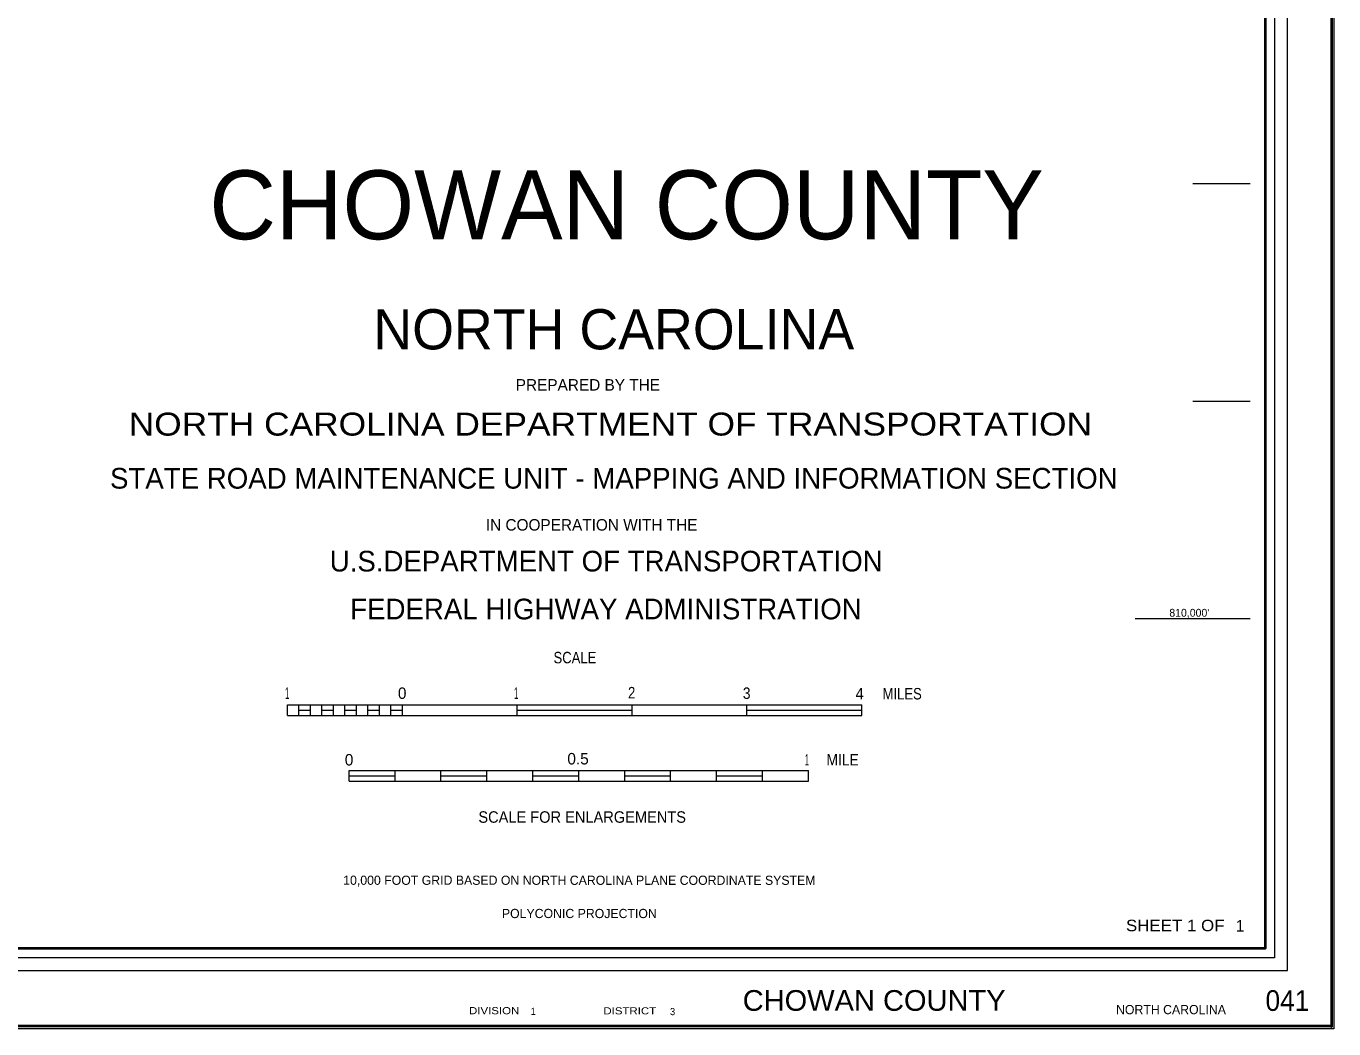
# Model space of a CAD drawing. Extents: x 801532 to 898163, y 241141 to 297538.
# Drawn here: x 879838 to 898163, y 241141 to 255189 of the extents above; entities that cross this region are included whole.
import ezdxf
from ezdxf.enums import TextEntityAlignment as Align

# ---------------------------------------------------------------- set-up
doc = ezdxf.new("R2010")
doc.units = 0
doc.header["$LTSCALE"] = 50
doc.header["$PDMODE"] = 32
doc.header["$PDSIZE"] = 25
for name, color, linetype, lineweight in [('1', 7, 'Continuous', 25), ('20', 7, 'Continuous', 40), ('61', 7, 'Continuous', 13)]:
    doc.layers.add(name, color=color, linetype=linetype, lineweight=lineweight)
doc.layers.add('12', color=7, linetype='Continuous')

msp = doc.modelspace()

# ---------------------------------------------------------------- linework, layer by layer
at = {"layer": '1', "lineweight": 13}
msp.add_lwpolyline([(898162.71, 241140.73), (801532.07, 241140.73), (801532.07, 297537.77), (898162.71, 297537.77)], close=True, dxfattribs=at)
at = {"layer": '1'}
msp.add_point((898128.02, 241176.27), dxfattribs=at)
at = {"layer": '20', "lineweight": 13}
for p, q in [((883500.57, 245681.15), (885109.92, 245681.15)), ((883500.57, 245531.4), (883500.57, 245681.15)), ((883661.51, 245531.4), (883661.51, 245681.15)), ((883661.51, 245606.27), (883822.44, 245606.27)), ((883822.44, 245531.4), (883822.44, 245681.15)), ((883983.37, 245531.4), (883983.37, 245681.15)), ((883983.37, 245606.27), (884144.31, 245606.27)), ((884144.31, 245531.4), (884144.31, 245681.15)), ((884305.24, 245531.4), (884305.24, 245681.15)), ((884305.24, 245606.27), (884466.18, 245606.27)), ((884466.18, 245531.4), (884466.18, 245681.15)), ((884627.11, 245531.4), (884627.11, 245681.15)), ((884627.11, 245606.27), (884788.05, 245606.27)), ((884788.05, 245531.4), (884788.05, 245681.15)), ((884948.98, 245531.4), (884948.98, 245681.15)), ((884948.98, 245606.27), (885109.92, 245606.27)), ((885109.92, 245531.4), (885109.92, 245681.15)), ((885109.92, 245681.15), (886719.26, 245681.15)), ((886719.26, 245531.4), (886719.26, 245681.15)), ((886719.26, 245606.27), (888328.6, 245606.27)), ((888328.6, 245531.4), (888328.6, 245681.15)), ((889937.95, 245531.4), (889937.95, 245681.15)), ((889937.95, 245606.27), (891547.29, 245606.27)), ((891547.29, 245531.4), (891547.29, 245681.15)), ((883500.57, 245531.4), (885109.92, 245531.4)), ((885109.92, 245531.4), (886719.26, 245531.4)), ((884363.09, 244609.49), (884363.09, 244759.25)), ((884363.09, 244684.37), (885006.83, 244684.37)), ((885006.83, 244609.49), (885006.83, 244759.25)), ((885650.56, 244609.49), (885650.56, 244759.25)), ((885650.56, 244684.37), (886294.3, 244684.37)), ((886294.3, 244609.49), (886294.3, 244759.25)), ((886938.04, 244609.49), (886938.04, 244759.25)), ((886938.04, 244684.37), (887581.78, 244684.37)), ((887581.78, 244609.49), (887581.78, 244759.25)), ((888225.51, 244609.49), (888225.51, 244759.25)), ((888225.51, 244684.37), (888869.25, 244684.37)), ((888869.25, 244609.49), (888869.25, 244759.25)), ((889512.99, 244609.49), (889512.99, 244759.25)), ((889512.99, 244684.37), (890156.73, 244684.37)), ((890156.73, 244609.49), (890156.73, 244759.25)), ((890800.46, 244609.49), (890800.46, 244759.25)), ((884363.09, 244609.49), (885006.83, 244609.49)), ((885006.83, 244609.49), (885650.56, 244609.49)), ((885650.56, 244609.49), (886294.3, 244609.49)), ((886294.3, 244609.49), (886938.04, 244609.49)), ((886938.04, 244609.49), (887581.78, 244609.49)), ((887581.78, 244609.49), (888225.51, 244609.49)), ((888225.51, 244609.49), (888869.25, 244609.49)), ((888869.25, 244609.49), (889512.99, 244609.49)), ((889512.99, 244609.49), (890156.73, 244609.49)), ((890156.73, 244609.49), (890800.46, 244609.49))]:
    msp.add_line(p, q, dxfattribs=at)
at = {"layer": '20'}
for points in [[(801567.38, 297503.31), (898128.02, 297503.31), (898128.02, 241176.27), (801567.38, 241176.27)], [(804755.23, 296394.34), (897202.51, 296394.34), (897202.51, 242267.98), (804755.23, 242267.98)]]:
    msp.add_lwpolyline(points, close=True, dxfattribs=at)
at = {"layer": '20', "lineweight": 13}
msp.add_lwpolyline([(804446.04, 296719.81), (804446.04, 241958.7), (804624.59, 242137.37), (804624.59, 296524.98), (897333.12, 296524.98), (897333.12, 242137.37), (804624.59, 242137.37), (804446.04, 241958.7), (897511.7, 241958.7), (897511.7, 296719.81)], close=True, dxfattribs=at)
for points in [[(886719.26, 245681.15), (888328.6, 245681.15), (889937.95, 245681.15), (891547.29, 245681.15)], [(886719.26, 245531.4), (888328.6, 245531.4), (889937.95, 245531.4), (891547.29, 245531.4)], [(884363.09, 244759.25), (885006.83, 244759.25), (885650.56, 244759.25), (886294.3, 244759.25), (886938.04, 244759.25), (887581.78, 244759.25), (888225.51, 244759.25), (888869.25, 244759.25), (889512.99, 244759.25), (890156.73, 244759.25), (890800.46, 244759.25)]]:
    msp.add_lwpolyline(points, dxfattribs=at)
at = {"layer": '61'}
for p, q in [((896184.79, 252984), (896989.29, 252984)), ((896184.79, 249936), (896989.29, 249936))]:
    msp.add_line(p, q, dxfattribs=at)
for points in [[(895380.29, 246888), (895384.29, 246888), (895388.29, 246888), (895392.29, 246888), (895396.29, 246888), (895400.29, 246888), (895404.29, 246888), (895408.29, 246888), (895412.29, 246888), (895416.29, 246888), (895420.29, 246888), (895424.29, 246888), (895428.29, 246888), (895432.29, 246888), (895436.29, 246888), (895440.29, 246888), (895444.29, 246888), (895448.29, 246888), (895452.29, 246888), (895456.29, 246888), (895460.29, 246888), (895464.29, 246888), (895468.29, 246888), (895472.29, 246888), (895476.29, 246888), (895480.29, 246888), (895484.29, 246888), (895488.29, 246888), (895492.29, 246888), (895496.29, 246888), (895500.29, 246888), (895504.29, 246888), (895508.29, 246888), (895512.29, 246888), (895516.29, 246888), (895520.29, 246888), (895524.29, 246888), (895528.29, 246888), (895532.29, 246888), (895536.29, 246888), (895540.29, 246888), (895544.29, 246888), (895548.29, 246888), (895552.29, 246888), (895556.29, 246888), (895560.29, 246888), (895564.29, 246888), (895568.29, 246888), (895572.29, 246888), (895576.29, 246888), (895580.29, 246888), (895584.29, 246888), (895588.29, 246888), (895592.29, 246888), (895596.29, 246888), (895600.29, 246888), (895604.29, 246888), (895608.29, 246888), (895612.29, 246888), (895616.29, 246888), (895620.29, 246888), (895624.29, 246888), (895628.29, 246888), (895632.29, 246888), (895636.29, 246888), (895640.29, 246888), (895644.29, 246888), (895648.29, 246888), (895652.29, 246888), (895656.29, 246888), (895660.29, 246888), (895664.29, 246888), (895668.29, 246888), (895672.29, 246888), (895676.29, 246888), (895680.29, 246888), (895684.29, 246888), (895688.29, 246888), (895692.29, 246888), (895696.29, 246888), (895700.29, 246888), (895704.29, 246888), (895708.29, 246888), (895712.29, 246888), (895716.29, 246888), (895720.29, 246888), (895724.29, 246888), (895728.29, 246888), (895732.29, 246888), (895736.29, 246888), (895740.29, 246888), (895744.29, 246888), (895748.29, 246888), (895752.29, 246888), (895756.29, 246888), (895760.29, 246888), (895764.29, 246888), (895768.29, 246888), (895772.29, 246888), (895776.29, 246888)], [(895776.29, 246888), (895780.29, 246888), (895784.29, 246888), (895788.29, 246888), (895792.29, 246888), (895796.29, 246888), (895800.29, 246888), (895804.29, 246888), (895808.29, 246888), (895812.29, 246888), (895816.29, 246888), (895820.29, 246888), (895824.29, 246888), (895828.29, 246888), (895832.29, 246888), (895836.29, 246888), (895840.29, 246888), (895844.29, 246888), (895848.29, 246888), (895852.29, 246888), (895856.29, 246888), (895860.29, 246888), (895864.29, 246888), (895868.29, 246888), (895872.29, 246888), (895876.29, 246888), (895880.29, 246888), (895884.29, 246888), (895888.29, 246888), (895892.29, 246888), (895896.29, 246888), (895900.29, 246888), (895904.29, 246888), (895908.29, 246888), (895912.29, 246888), (895916.29, 246888), (895920.29, 246888), (895924.29, 246888), (895928.29, 246888), (895932.29, 246888), (895936.29, 246888), (895940.29, 246888), (895944.29, 246888), (895948.29, 246888), (895952.29, 246888), (895956.29, 246888), (895960.29, 246888), (895964.29, 246888), (895968.29, 246888), (895972.29, 246888), (895976.29, 246888), (895980.29, 246888), (895984.29, 246888), (895988.29, 246888), (895992.29, 246888), (895996.29, 246888), (896000.29, 246888), (896004.29, 246888), (896008.29, 246888), (896012.29, 246888), (896016.29, 246888), (896020.29, 246888), (896024.29, 246888), (896028.29, 246888), (896032.29, 246888), (896036.29, 246888), (896040.29, 246888), (896044.29, 246888), (896048.29, 246888), (896052.29, 246888), (896056.29, 246888), (896060.29, 246888), (896064.29, 246888), (896068.29, 246888), (896072.29, 246888), (896076.29, 246888), (896080.29, 246888), (896084.29, 246888), (896088.29, 246888), (896092.29, 246888), (896096.29, 246888), (896100.29, 246888), (896104.29, 246888), (896108.29, 246888), (896112.29, 246888), (896116.29, 246888), (896120.29, 246888), (896124.29, 246888), (896128.29, 246888), (896132.29, 246888), (896136.29, 246888), (896140.29, 246888), (896144.29, 246888), (896148.29, 246888), (896152.29, 246888), (896156.29, 246888), (896160.29, 246888), (896164.29, 246888), (896168.29, 246888), (896172.29, 246888)], [(896172.29, 246888), (896176.29, 246888), (896180.29, 246888), (896184.29, 246888), (896188.29, 246888), (896192.29, 246888), (896196.29, 246888), (896200.29, 246888), (896204.29, 246888), (896208.29, 246888), (896212.29, 246888), (896216.29, 246888), (896220.29, 246888), (896224.29, 246888), (896228.29, 246888), (896232.29, 246888), (896236.29, 246888), (896240.29, 246888), (896244.29, 246888), (896248.29, 246888), (896252.29, 246888), (896256.29, 246888), (896260.29, 246888), (896264.29, 246888), (896268.29, 246888), (896272.29, 246888), (896276.29, 246888), (896280.29, 246888), (896284.29, 246888), (896288.29, 246888), (896292.29, 246888), (896296.29, 246888), (896300.29, 246888), (896304.29, 246888), (896308.29, 246888), (896312.29, 246888), (896316.29, 246888), (896320.29, 246888), (896324.29, 246888), (896328.29, 246888), (896332.29, 246888), (896336.29, 246888), (896340.29, 246888), (896344.29, 246888), (896348.29, 246888), (896352.29, 246888), (896356.29, 246888), (896360.29, 246888), (896364.29, 246888), (896368.29, 246888), (896372.29, 246888), (896376.29, 246888), (896380.29, 246888), (896384.29, 246888), (896388.29, 246888), (896392.29, 246888), (896396.29, 246888), (896400.29, 246888), (896404.29, 246888), (896408.29, 246888), (896412.29, 246888), (896416.29, 246888), (896420.29, 246888), (896424.29, 246888), (896428.29, 246888), (896432.29, 246888), (896436.29, 246888), (896440.29, 246888), (896444.29, 246888), (896448.29, 246888), (896452.29, 246888), (896456.29, 246888), (896460.29, 246888), (896464.29, 246888), (896468.29, 246888), (896472.29, 246888), (896476.29, 246888), (896480.29, 246888), (896484.29, 246888), (896488.29, 246888), (896492.29, 246888), (896496.29, 246888), (896500.29, 246888), (896504.29, 246888), (896508.29, 246888), (896512.29, 246888), (896516.29, 246888), (896520.29, 246888), (896524.29, 246888), (896528.29, 246888), (896532.29, 246888), (896536.29, 246888), (896540.29, 246888), (896544.29, 246888), (896548.29, 246888), (896552.29, 246888), (896556.29, 246888), (896560.29, 246888), (896564.29, 246888), (896568.29, 246888)], [(896568.29, 246888), (896572.29, 246888), (896576.29, 246888), (896580.29, 246888), (896584.29, 246888), (896588.29, 246888), (896592.29, 246888), (896596.29, 246888), (896600.29, 246888), (896604.29, 246888), (896608.29, 246888), (896612.29, 246888), (896616.29, 246888), (896620.29, 246888), (896624.29, 246888), (896628.29, 246888), (896632.29, 246888), (896636.29, 246888), (896640.29, 246888), (896644.29, 246888), (896648.29, 246888), (896652.29, 246888), (896656.29, 246888), (896660.29, 246888), (896664.29, 246888), (896668.29, 246888), (896672.29, 246888), (896676.29, 246888), (896680.29, 246888), (896684.29, 246888), (896688.29, 246888), (896692.29, 246888), (896696.29, 246888), (896700.29, 246888), (896704.29, 246888), (896708.29, 246888), (896712.29, 246888), (896716.29, 246888), (896720.29, 246888), (896724.29, 246888), (896728.29, 246888), (896732.29, 246888), (896736.29, 246888), (896740.29, 246888), (896744.29, 246888), (896748.29, 246888), (896752.29, 246888), (896756.29, 246888), (896760.29, 246888), (896764.29, 246888), (896768.29, 246888), (896772.29, 246888), (896776.29, 246888), (896780.29, 246888), (896784.29, 246888), (896788.29, 246888), (896792.29, 246888), (896796.29, 246888), (896800.29, 246888), (896804.29, 246888), (896808.29, 246888), (896812.29, 246888), (896816.29, 246888), (896820.29, 246888), (896824.29, 246888), (896828.29, 246888), (896832.29, 246888), (896836.29, 246888), (896840.29, 246888), (896844.29, 246888), (896848.29, 246888), (896852.29, 246888), (896856.29, 246888), (896860.29, 246888), (896864.29, 246888), (896868.29, 246888), (896872.29, 246888), (896876.29, 246888), (896880.29, 246888), (896884.29, 246888), (896888.29, 246888), (896892.29, 246888), (896896.29, 246888), (896900.29, 246888), (896904.29, 246888), (896908.29, 246888), (896912.29, 246888), (896916.29, 246888), (896920.29, 246888), (896924.29, 246888), (896928.29, 246888), (896932.29, 246888), (896936.29, 246888), (896940.29, 246888), (896944.29, 246888), (896948.29, 246888), (896952.29, 246888), (896956.29, 246888), (896960.29, 246888), (896964.29, 246888)], [(896964.29, 246888), (896968.29, 246888), (896972.29, 246888), (896976.29, 246888), (896980.29, 246888), (896984.29, 246888), (896989.29, 246888)]]:
    msp.add_lwpolyline(points, dxfattribs=at)

# ---------------------------------------------------------------- texts
at = {"layer": '12'}
msp.add_text('     CHOWAN COUNTY    ', height=965.6, dxfattribs=at).set_placement((888072.37, 252203.53), align=Align.CENTER)
for s, height, rotation, p in [('NORTH CAROLINA', 563.3, 0.007, (888072.41, 250660.83)), ('PREPARED BY THE', 161, 0.006, (887709.62, 250083.04)), ('STATE ROAD MAINTENANCE UNIT - MAPPING AND INFORMATION SECTION', 289.7, 0.002, (888072.78, 248710.03)), ('IN COOPERATION WITH THE', 161, 0.007, (887762.35, 248121.95)), ('U.S.DEPARTMENT OF TRANSPORTATION', 289.7, 0.006, (887966.13, 247548.94)), ('FEDERAL HIGHWAY ADMINISTRATION', 289.7, 0.006, (887962.7, 246878.21))]:
    msp.add_text(s, height=height, rotation=rotation, dxfattribs=at).set_placement(p, align=Align.CENTER)
at = {"layer": '12', "width": 1.15}
msp.add_text('NORTH CAROLINA DEPARTMENT OF TRANSPORTATION', height=321.8, rotation=0.007, dxfattribs=at).set_placement((888024.82, 249453.3), align=Align.CENTER)
at = {"layer": '20'}
for s, height, width, p in [('SCALE', 161, 0.85, (887528.34, 246261.97)), ('1', 161, 0.5, (883495.89, 245763.15)), ('1', 161, 0.5, (886704.51, 245763.15)), ('2', 161, 0.85, (888323.27, 245770.38)), ('3', 161, 0.9, (889934.8, 245763.15)), ('4', 161, 0.95, (891517.43, 245755.92)), ('MILES', 161, 0.85, (892113.85, 245755.73)), ('1', 161, 0.5, (890780.32, 244830.57)), ('MILE', 161, 0.9, (891278.95, 244830.87)), ('SCALE FOR ENLARGEMENTS', 161, 0.95, (887629.52, 244028.13)), ('SHEET 1 OF', 160.9, 1.1, (895940.38, 242508.29)), ('CHOWAN COUNTY      ', 289.7, 1.05, (892059.84, 241393.57)), ('041', 289.7, 0.95, (897512.15, 241392.22)), ('DIVISION', 100, 1.2, (886396.35, 241345.22)), ('DISTRICT', 100, 1.2, (888296.71, 241342.92))]:
    msp.add_text(s, height=height, dxfattribs=dict(at, width=width)).set_placement(p, align=Align.CENTER)
for s, height, p in [('0', 161, (885107.43, 245763.15)), ('0.5', 161, (887571.7, 244845.03)), ('0', 161, (884363.09, 244830.57)), ('1  ', 160.9, (896908.49, 242504.37))]:
    msp.add_text(s, height=height, dxfattribs=at).set_placement(p, align=Align.CENTER)
for s, rotation, p in [('10,000 FOOT GRID BASED ON NORTH CAROLINA PLANE COORDINATE SYSTEM', 359.995, (887590.09, 243158.41)), ('POLYCONIC PROJECTION', 0.001, (887590.26, 242692.64))]:
    msp.add_text(s, height=128.7, rotation=rotation, dxfattribs=at).set_placement(p, align=Align.CENTER)
at = {"layer": '20', "width": 0.95}
msp.add_text(' 1', height=100, dxfattribs=at).set_placement((886872.08, 241335.98))
at = {"layer": '20'}
for s, height, p in [(' 3', 100, (888821.8, 241332.52)), ('NORTH CAROLINA', 128.7, (895110.78, 241346.12))]:
    msp.add_text(s, height=height, dxfattribs=at).set_placement(p)
at = {"layer": '61'}
msp.add_text("810,000'", height=110, dxfattribs=at).set_placement((895857.46, 246915.31))

doc.saveas('drawing.dxf')
